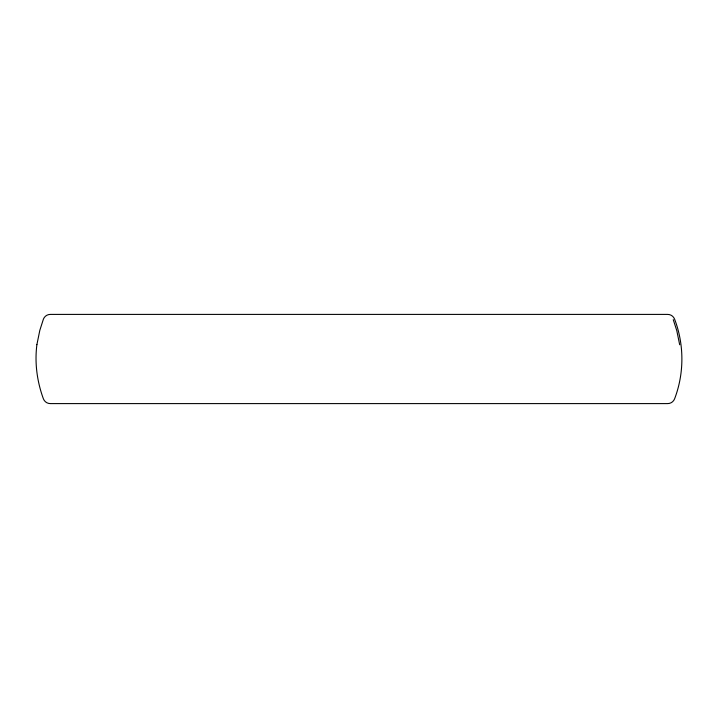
<?xml version="1.0" encoding="UTF-8"?>
<svg xmlns="http://www.w3.org/2000/svg" width="718" height="718" viewBox="0 0 718 718"><rect width="100%" height="100%" fill="white"/><g stroke="black" fill="none" stroke-linecap="round" stroke-linejoin="round"><path stroke-width="1.08" d="M673.251 319.636L676.778 330.612L679.686 344.766M36.896 344.622C34.545 362.931 37.067 381.608 43.421 398.894A7.413 7.413 0 0 0 50.556 403.597L667.444 403.597A7.413 7.413 0 0 0 674.579 398.894C684.317 373.387 684.317 344.613 674.579 319.106A7.413 7.413 0 0 0 667.444 314.403L50.556 314.403A7.413 7.413 0 0 0 43.421 319.106L39.813 330.361L36.896 344.622"/></g></svg>
